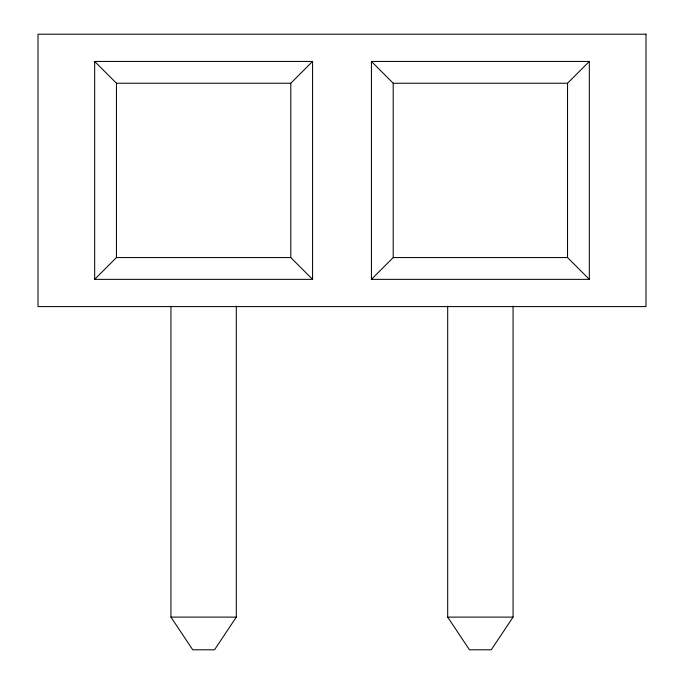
<?xml version="1.0" encoding="UTF-8"?>
<svg xmlns="http://www.w3.org/2000/svg" width="684" height="684" viewBox="0 0 684 684"><rect width="100%" height="100%" fill="white"/><g stroke="black" fill="none" stroke-linecap="round" stroke-linejoin="round"><path stroke-width="1.03" d="M236.313 306.124L236.313 617.113L214.519 649.8L192.734 649.8L170.94 617.113L170.94 306.124M513.06 306.124L513.06 617.113L491.266 649.8L469.481 649.8L447.687 617.113L447.687 306.124M94.674 279.354L116.46 257.56L290.794 257.56L312.579 279.354L94.674 279.354L94.674 61.44L312.579 61.44L312.579 279.354M290.794 257.56L290.794 83.234L312.579 61.44M371.421 279.354L393.206 257.56L393.206 83.234L371.421 61.44L589.326 61.44L589.326 279.354L371.421 279.354L371.421 61.44M589.326 279.354L567.54 257.56L567.54 83.234L589.326 61.44M94.674 61.44L116.46 83.234L290.794 83.234M393.206 83.234L567.54 83.234M393.206 257.56L567.54 257.56M170.94 617.113L236.313 617.113M447.687 617.113L513.06 617.113M116.46 83.234L116.46 257.56M645.987 34.2L38.013 34.2L38.013 306.586L645.987 306.586L645.987 34.2"/></g></svg>
